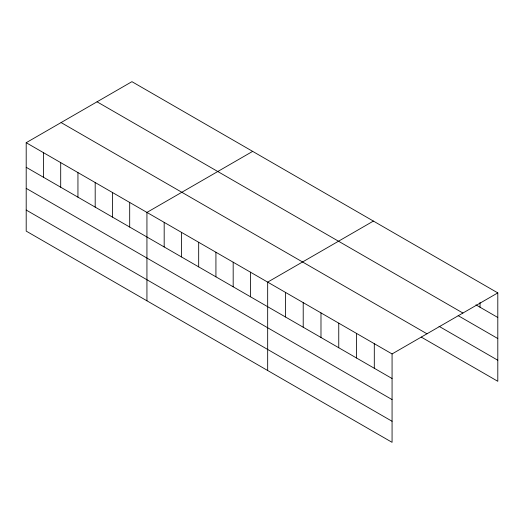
<?xml version="1.0" encoding="UTF-8"?>
<svg xmlns="http://www.w3.org/2000/svg" width="524" height="524" viewBox="0 0 524 524"><rect width="100%" height="100%" fill="white"/><g stroke="black" fill="none" stroke-linecap="round" stroke-linejoin="round"><path stroke-width="0.79" d="M392.07 399.583L392.07 353.942L26.2 142.705L26.2 231.104L392.07 442.335L392.07 399.583L26.2 188.352M421.25 337.096L497.8 381.295L497.8 292.896L131.93 81.665L26.2 142.705M252.666 151.37L146.936 212.417L146.936 300.809M373.402 221.076L267.672 282.122L267.672 370.52M392.07 353.942L497.8 292.896M475.93 304.857L497.8 317.485M97.038 101.807L462.908 313.038M458.159 315.651L497.8 338.543M439.02 326.301L497.8 360.237M61.092 122.564L426.962 333.795M26.2 167.294L392.07 378.524M26.2 210.045L392.07 421.276M480.03 302.466L480.03 307.221M374.3 343.679L374.3 368.267M356.53 333.421L356.53 358.01M338.753 323.157L338.753 347.746M320.983 312.9L320.983 337.489M303.213 302.643L303.213 327.225M285.442 292.379L285.442 316.968M250.426 272.166L250.426 296.748M233.18 262.203L233.18 286.792M215.927 252.247L215.927 276.836M198.681 242.291L198.681 266.873M181.435 232.328L181.435 256.917M164.182 222.373L164.182 246.961M129.69 202.454L129.69 227.043M112.437 192.498L112.437 217.087M95.191 182.542L95.191 207.131M77.945 172.579L77.945 197.168M60.699 162.623L60.699 187.212M43.446 152.667L43.446 177.256"/></g></svg>
